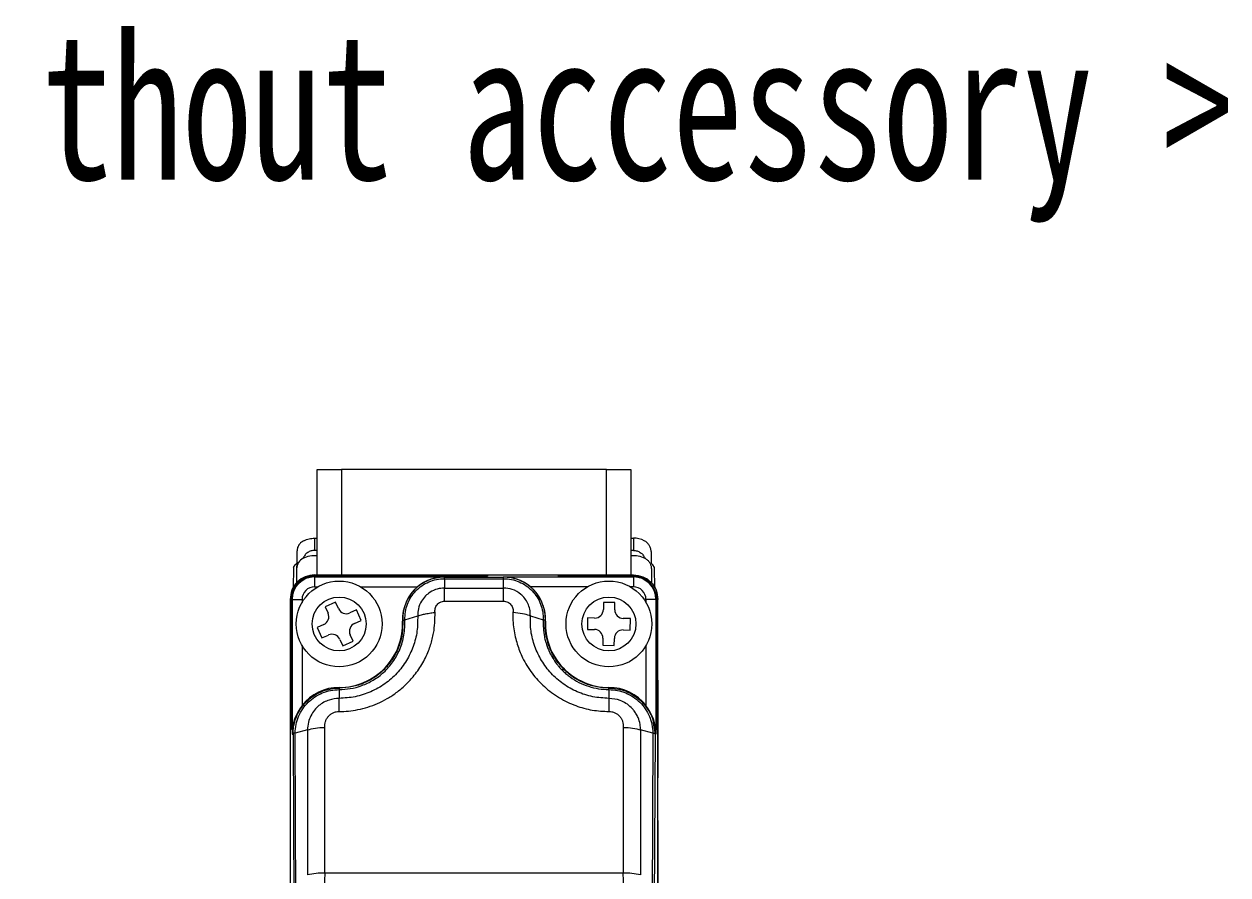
# Model space of a CAD drawing. Header units: inches. Extents: x 0.2 to 16.3, y 0.2 to 11.5.
# Drawn here: x 1.499 to 3.432, y 3.883 to 5.25 of the extents above; entities that cross this region are included whole.
import ezdxf

# ---------------------------------------------------------------- set-up
doc = ezdxf.new("R2010")
doc.units = ezdxf.units.IN
doc.header["$MEASUREMENT"] = 0
doc.linetypes.add('CENTERX2', pattern=[0.8, 0.5, -0.1, 0.1, -0.1])
doc.layers.add('CENTER_LINE', color=7, linetype='CENTERX2')
doc.styles.add('SLDTEXTSTYLE0', font='TXT', dxfattribs={"width": 0.7})

msp = doc.modelspace()

# ---------------------------------------------------------------- linework, layer by layer
at = {"color": 7, "linetype": 'Continuous', "lineweight": 18}
for p, q in [((1.9694, 4.365), (1.9694, 4.5343)), ((2.0087, 4.5343), (2.0087, 4.365)), ((2.4339, 4.5343), (2.0087, 4.5343)), ((2.4339, 4.365), (2.4339, 4.5343)), ((2.4733, 4.5343), (2.4733, 4.365)), ((1.9654, 4.4241), (1.9654, 4.4044)), ((1.9654, 4.4241), (1.9694, 4.4241)), ((2.4733, 4.4241), (2.4772, 4.4241)), ((2.4772, 4.4241), (2.4772, 4.4044)), ((1.9694, 4.4044), (1.9654, 4.4044)), ((2.4772, 4.4044), (2.4733, 4.4044)), ((1.9313, 4.3768), (1.931, 4.3437)), ((1.9365, 4.3749), (1.9361, 4.3513)), ((1.9367, 4.3847), (1.9365, 4.3749)), ((1.9393, 4.3847), (1.9367, 4.3847)), ((2.5061, 4.3749), (2.5065, 4.3513)), ((2.5116, 4.3437), (2.5113, 4.3768)), ((1.9654, 4.365), (2.0835, 4.365)), ((2.0894, 4.3641), (1.9654, 4.3641)), ((1.9654, 4.3631), (1.9654, 4.3618)), ((2.243, 4.3631), (1.9654, 4.3631)), ((1.9654, 4.3618), (2.1739, 4.3618)), ((1.9654, 4.3618), (1.9654, 4.3458)), ((2.0835, 4.3641), (2.0835, 4.365)), ((2.0835, 4.365), (2.3473, 4.365)), ((2.0894, 4.3644), (2.0894, 4.3641)), ((2.243, 4.3644), (2.0894, 4.3644)), ((2.1739, 4.3614), (2.1739, 4.3618)), ((2.1739, 4.3614), (2.2687, 4.3614)), ((2.1739, 4.359), (2.1739, 4.344)), ((2.1739, 4.359), (2.2687, 4.359)), ((2.243, 4.3647), (2.243, 4.3631)), ((2.3571, 4.3647), (2.243, 4.3647)), ((2.2687, 4.3614), (2.2687, 4.3618)), ((2.2687, 4.3618), (2.4772, 4.3618)), ((2.2687, 4.344), (2.2687, 4.359)), ((2.3473, 4.365), (2.3473, 4.3647)), ((2.3473, 4.365), (2.4772, 4.365)), ((2.3571, 4.3631), (2.3571, 4.3647)), ((2.4772, 4.3632), (2.3571, 4.3632)), ((2.3571, 4.3631), (2.4772, 4.3631)), ((2.4772, 4.3631), (2.4772, 4.3618)), ((2.4772, 4.3618), (2.4772, 4.3458)), ((1.9654, 4.3458), (1.9701, 4.3458)), ((2.0395, 4.3458), (2.1306, 4.3458)), ((2.1739, 4.344), (2.2687, 4.344)), ((2.4032, 4.3458), (2.312, 4.3458)), ((2.4772, 4.3458), (2.4726, 4.3458)), ((1.926, 4.3257), (1.926, 4.2115)), ((1.927, 4.2018), (1.927, 4.3257)), ((1.928, 4.1169), (1.928, 4.3257)), ((1.928, 4.3257), (1.9292, 4.3257)), ((1.9292, 4.3257), (1.9292, 4.1091)), ((1.9292, 4.3257), (1.9453, 4.3257)), ((1.9453, 4.3257), (1.9453, 4.321)), ((1.9991, 4.3215), (1.9823, 4.314)), ((1.9823, 4.314), (1.987, 4.3035)), ((2.0038, 4.311), (1.9991, 4.3215)), ((2.1738, 4.323), (2.2688, 4.323)), ((2.4292, 4.3209), (2.429, 4.3094)), ((2.4476, 4.3206), (2.4292, 4.3209)), ((2.4474, 4.3091), (2.4476, 4.3206)), ((2.5134, 4.3257), (2.4974, 4.3257)), ((2.4974, 4.3257), (2.4974, 4.321)), ((2.5134, 4.3257), (2.5134, 4.1091)), ((2.5147, 4.3257), (2.5134, 4.3257)), ((2.5147, 4.1169), (2.5147, 4.3257)), ((2.5148, 4.1939), (2.5148, 4.3257)), ((2.5166, 4.1958), (2.5166, 4.3257)), ((2.0325, 4.3088), (2.022, 4.3041)), ((2.0295, 4.2873), (2.04, 4.292)), ((2.04, 4.292), (2.0325, 4.3088)), ((2.1066, 4.291), (2.1068, 4.2911)), ((2.1068, 4.2942), (2.1068, 4.2911)), ((2.1068, 4.2911), (2.107, 4.2863)), ((2.1103, 4.2931), (2.1309, 4.2994)), ((2.3118, 4.2994), (2.3324, 4.2931)), ((2.3358, 4.2911), (2.3361, 4.291)), ((2.4035, 4.296), (2.4033, 4.2776)), ((2.415, 4.2958), (2.4035, 4.296)), ((2.4724, 4.295), (2.461, 4.2951)), ((2.4722, 4.2766), (2.4724, 4.295)), ((1.9801, 4.2853), (1.9696, 4.2806)), ((1.9696, 4.2806), (1.9771, 4.2638)), ((2.4033, 4.2776), (2.4148, 4.2775)), ((2.4607, 4.2768), (2.4722, 4.2766)), ((1.9771, 4.2638), (1.9876, 4.2685)), ((2.0058, 4.2616), (2.0105, 4.2511)), ((2.0105, 4.2511), (2.0272, 4.2586)), ((2.0272, 4.2586), (2.0225, 4.2691)), ((2.4283, 4.2635), (2.4281, 4.252)), ((2.4465, 4.2517), (2.4467, 4.2632)), ((1.9453, 4.2516), (1.9453, 4.1552)), ((2.4281, 4.252), (2.4465, 4.2517)), ((2.4974, 4.2516), (2.4974, 4.1552)), ((1.926, 4.2115), (1.927, 4.2115)), ((1.926, 4.2115), (1.926, 3.7745)), ((1.9268, 4.1169), (1.9268, 4.2018)), ((1.927, 4.2018), (1.9268, 4.2018)), ((2.5148, 4.1958), (2.5166, 4.1958)), ((2.5166, 4.1958), (2.5166, 4.0394)), ((2.0048, 4.1834), (2.0048, 4.1844)), ((2.0048, 4.181), (2.0048, 4.1668)), ((2.4379, 4.1844), (2.4379, 4.1834)), ((2.4379, 4.181), (2.4379, 4.1668)), ((2.5158, 4.1939), (2.5148, 4.1939)), ((2.5158, 4.1169), (2.5158, 4.1939)), ((1.9817, 3.8863), (1.9817, 4.1203)), ((2.4609, 4.1203), (2.4609, 3.8863)), ((1.9264, 3.3808), (1.9264, 4.1169)), ((1.928, 4.1169), (1.9264, 4.1169)), ((1.9292, 4.1091), (1.9307, 4.1091)), ((1.9307, 4.1091), (1.9322, 3.792)), ((1.9539, 4.1163), (1.9341, 4.1112)), ((1.9356, 3.7942), (1.9341, 4.1112)), ((1.9539, 4.1163), (1.9539, 3.8833)), ((2.4888, 4.1163), (2.4888, 3.8833)), ((2.5085, 4.1112), (2.4888, 4.1163)), ((2.5085, 4.1112), (2.507, 3.7942)), ((2.512, 4.1091), (2.5105, 3.792)), ((2.5134, 4.1091), (2.512, 4.1091)), ((2.5164, 4.1169), (2.5147, 4.1169)), ((2.5164, 4.0394), (2.5164, 4.1169)), ((2.5164, 4.0394), (2.5166, 4.0394)), ((2.5166, 3.9709), (2.5166, 4.0394)), ((2.5166, 3.9709), (2.5164, 3.9709)), ((2.5164, 3.3808), (2.5164, 3.9709)), ((2.5166, 3.9709), (2.5166, 3.7745)), ((2.4609, 3.8863), (1.9817, 3.8863))]:
    msp.add_line(p, q, dxfattribs=at)
at = {"color": 8, "linetype": 'Continuous', "lineweight": 18}
for p, q in [((2.4772, 4.3631), (2.4772, 4.3632)), ((1.928, 4.3256), (1.927, 4.3257)), ((2.5092, 4.1269), (2.512, 4.1091))]:
    msp.add_line(p, q, dxfattribs=at)
at = {"color": 7, "linetype": 'Continuous', "lineweight": 18, "flags": 128}
for points in [[(1.9313, 4.3768), (1.9342, 4.3811), (1.9367, 4.3841)], [(2.5113, 4.3768), (2.5085, 4.3811), (2.506, 4.3841)]]:
    msp.add_lwpolyline(points, dxfattribs=at)
at = {"color": 7, "linetype": 'Continuous', "lineweight": 18}
for centre, radius in [((2.0048, 4.2863), 0.0689), ((2.4379, 4.2863), 0.0689), ((2.0048, 4.2863), 0.0433), ((2.4379, 4.2863), 0.0433)]:
    msp.add_circle(centre, radius, dxfattribs=at)
for centre, radius, start, end in [((2.4772, 4.3847), 0.0394, 63.6986, 90), ((1.9562, 4.3746), 0.0197, 117.8883, 179), ((1.9654, 4.3257), 0.0374, 90, 180), ((1.9654, 4.3257), 0.0362, 90, 180), ((2.4772, 4.3257), 0.0374, 0, 90), ((2.4772, 4.3257), 0.0362, 0, 90), ((1.9654, 4.3257), 0.0202, 90, 180), ((2.1739, 4.2942), 0.0674, 129.9741, 182.6659), ((2.2687, 4.2942), 0.0674, 357.3341, 50.0259), ((2.4772, 4.3257), 0.0202, 0, 90), ((2.0164, 4.3166), 0.0138, 204.1047, 294.1047), ((1.9744, 4.2979), 0.0138, 294.1047, 24.1047), ((2.0048, 4.2863), 0.1019, 270, 2.6659), ((2.4379, 4.2863), 0.1019, 177.3341, 270), ((2.4152, 4.3096), 0.0138, 269.1229, 359.1229), ((2.4612, 4.3089), 0.0138, 179.1229, 269.1229), ((2.0351, 4.2747), 0.0138, 114.1047, 204.1047), ((2.4145, 4.2637), 0.0138, 359.1229, 89.1229), ((2.4605, 4.263), 0.0138, 89.1229, 179.1229), ((1.9932, 4.256), 0.0138, 24.1047, 114.1047), ((2.0048, 4.1091), 0.0753, 90, 142.2583), ((2.4379, 4.1091), 0.0753, 37.7417, 90), ((1.9801, 3.7697), 0.1165, 89.2196, 103.0186), ((2.4625, 3.7697), 0.1165, 76.9814, 90.7804)]:
    msp.add_arc(centre, radius, start, end, dxfattribs=at)
for centre, major_axis, start_param, end_param in [((2.1739, 4.2953), (0, 0.0665), 0, 0.708773), ((2.2687, 4.2953), (0, 0.0665), 5.574412, 6.283185), ((2.0035, 4.1091), (0.0743, 0), 2.472305, 3.141593), ((2.4391, 4.1091), (0.0743, 0), 0, 0.669288)]:
    msp.add_ellipse(centre, major_axis=major_axis, ratio=0.999853, start_param=start_param, end_param=end_param, dxfattribs=at)
for points in [[(1.9694, 4.5343), (1.9699, 4.5343), (1.9711, 4.5343), (1.9802, 4.5343), (1.9932, 4.5343), (2.0036, 4.5343), (2.0087, 4.5343)], [(2.4339, 4.5343), (2.4391, 4.5343), (2.4494, 4.5343), (2.4624, 4.5343), (2.4715, 4.5343), (2.4727, 4.5343), (2.4733, 4.5343)], [(1.948, 4.42), (1.9508, 4.4212), (1.9563, 4.4236), (1.9624, 4.4239), (1.9654, 4.4241)], [(1.947, 4.392), (1.9506, 4.3935), (1.9577, 4.3966), (1.9655, 4.3964), (1.9694, 4.3963)], [(2.4733, 4.3963), (2.4772, 4.3964), (2.4849, 4.3966), (2.4921, 4.3935), (2.4956, 4.392)], [(2.4956, 4.392), (2.4971, 4.391), (2.5001, 4.3892), (2.5034, 4.385), (2.5056, 4.3802), (2.5059, 4.3767), (2.5061, 4.3749)], [(1.9654, 4.365), (1.9603, 4.3645), (1.9499, 4.3633), (1.9369, 4.3542), (1.9278, 4.3411), (1.9266, 4.3308), (1.926, 4.3257)], [(2.1739, 4.359), (2.1739, 4.3597), (2.1739, 4.361), (2.1739, 4.3613), (2.1739, 4.3614)], [(2.2687, 4.359), (2.2687, 4.3597), (2.2687, 4.361), (2.2687, 4.3613), (2.2687, 4.3614)], [(2.4772, 4.365), (2.4824, 4.3645), (2.4927, 4.3633), (2.5057, 4.3542), (2.5148, 4.3411), (2.516, 4.3308), (2.5166, 4.3257)], [(2.1738, 4.323), (2.1738, 4.327), (2.1738, 4.3352), (2.1739, 4.3411), (2.1739, 4.344)], [(2.2688, 4.323), (2.2688, 4.327), (2.2688, 4.3352), (2.2688, 4.3411), (2.2687, 4.344)]]:
    msp.add_open_spline(points, degree=3, dxfattribs=at)
for points, knots in [([(1.948, 4.42), (1.9462, 4.419), (1.9427, 4.4168), (1.9391, 4.4119), (1.9373, 4.407), (1.9371, 4.4039), (1.937, 4.4027)], [0, 0, 0, 0, 0.270501, 0.540639, 0.820445, 1, 1, 1, 1]), ([(2.5056, 4.4027), (2.5055, 4.4045), (2.5051, 4.4081), (2.5027, 4.413), (2.4993, 4.4173), (2.4962, 4.4191), (2.4947, 4.42)], [0, 0, 0, 0, 0.268331, 0.522065, 0.764688, 1, 1, 1, 1]), ([(1.937, 4.4027), (1.9369, 4.3986), (1.9368, 4.3928), (1.9367, 4.3865), (1.9367, 4.3847)], [0, 0, 0, 0, 0.7156992, 1, 1, 1, 1]), ([(1.9654, 4.4044), (1.9635, 4.4042), (1.9595, 4.4039), (1.9542, 4.4012), (1.9497, 4.3973), (1.948, 4.3938), (1.9471, 4.392)], [0, 0, 0, 0, 0.249883, 0.499844, 0.749883, 1, 1, 1, 1]), ([(2.4772, 4.4044), (2.4792, 4.4042), (2.4831, 4.4039), (2.4884, 4.4012), (2.4929, 4.3973), (2.4947, 4.3938), (2.4956, 4.392)], [0, 0, 0, 0, 0.249826, 0.499768, 0.749826, 1, 1, 1, 1]), ([(2.5056, 4.4027), (2.5057, 4.3997), (2.5058, 4.394), (2.5059, 4.3877), (2.5059, 4.3847)], [0, 0, 0, 0, 0.523313, 1, 1, 1, 1]), ([(1.927, 4.3257), (1.9271, 4.3278), (1.9273, 4.3321), (1.929, 4.3384), (1.9317, 4.3443), (1.9353, 4.3497), (1.9397, 4.3545), (1.9449, 4.3583), (1.9507, 4.3613), (1.9562, 4.3631), (1.9612, 4.3639), (1.964, 4.364), (1.9654, 4.3641)], [0, 0, 0, 0, 0.105848, 0.214764, 0.320612, 0.42953, 0.535368, 0.644276, 0.750111, 0.859015, 0.929075, 1, 1, 1, 1]), ([(2.1739, 4.3614), (2.1694, 4.3612), (2.1613, 4.3607), (2.1497, 4.3572), (2.1389, 4.352), (2.129, 4.3447), (2.1208, 4.3359), (2.1155, 4.3277), (2.1122, 4.3209), (2.1104, 4.3161), (2.1089, 4.3112), (2.1082, 4.3079), (2.1078, 4.306)], [0, 0, 0, 0, 0.142847, 0.258112, 0.385624, 0.525517, 0.647431, 0.772458, 0.835884, 0.890558, 0.936484, 1, 1, 1, 1]), ([(2.1103, 4.2931), (2.1104, 4.2973), (2.1106, 4.3058), (2.114, 4.3182), (2.1197, 4.3296), (2.1277, 4.3397), (2.1374, 4.3481), (2.1487, 4.3542), (2.161, 4.3582), (2.1696, 4.3587), (2.1739, 4.359)], [0, 0, 0, 0, 0.125187, 0.249946, 0.374696, 0.499673, 0.624667, 0.749543, 0.8745, 1, 1, 1, 1]), ([(2.3347, 4.3071), (2.3345, 4.3076), (2.3339, 4.3109), (2.3321, 4.317), (2.3283, 4.3259), (2.3224, 4.3353), (2.3139, 4.3445), (2.304, 4.3519), (2.2927, 4.3574), (2.2809, 4.3608), (2.2728, 4.3612), (2.2687, 4.3614)], [0, 0, 0, 0, 0.019675, 0.108736, 0.204268, 0.336279, 0.465244, 0.606438, 0.736597, 0.869375, 1, 1, 1, 1]), ([(2.2687, 4.359), (2.273, 4.3587), (2.2816, 4.3582), (2.2939, 4.3542), (2.3052, 4.3481), (2.315, 4.3397), (2.3229, 4.3296), (2.3286, 4.3182), (2.3321, 4.3058), (2.3323, 4.2973), (2.3324, 4.2931)], [0, 0, 0, 0, 0.125449, 0.250399, 0.375304, 0.500371, 0.625369, 0.750133, 0.874874, 1, 1, 1, 1]), ([(2.4772, 4.3632), (2.4816, 4.3631), (2.4863, 4.3631), (2.4902, 4.3608), (2.4905, 4.3606)], [0, 0, 0, 0, 0.926341, 1, 1, 1, 1]), ([(2.1739, 4.344), (2.17, 4.3437), (2.1618, 4.343), (2.1514, 4.3381), (2.1429, 4.3313), (2.1361, 4.3225), (2.1314, 4.3115), (2.131, 4.3032), (2.1309, 4.2994)], [0, 0, 0, 0, 0.167736, 0.352143, 0.487172, 0.638974, 0.831837, 1, 1, 1, 1]), ([(2.3118, 4.2994), (2.3116, 4.3029), (2.3114, 4.3098), (2.308, 4.3194), (2.303, 4.3275), (2.2951, 4.3358), (2.2835, 4.3426), (2.2734, 4.3436), (2.2687, 4.344)], [0, 0, 0, 0, 0.1558575, 0.3009533, 0.4379236, 0.5671246, 0.799357, 1, 1, 1, 1]), ([(2.5121, 4.3381), (2.5128, 4.3368), (2.5146, 4.3328), (2.5147, 4.3285), (2.5148, 4.3257)], [0, 0, 0, 0, 0.355199, 1, 1, 1, 1]), ([(2.1588, 4.3048), (2.1587, 4.3058), (2.1584, 4.308), (2.159, 4.3112), (2.1601, 4.3144), (2.1619, 4.3173), (2.1643, 4.3197), (2.1672, 4.3215), (2.1704, 4.3227), (2.1727, 4.3229), (2.1738, 4.323)], [0, 0, 0, 0, 0.11782, 0.242931, 0.371062, 0.499161, 0.624773, 0.752597, 0.87771, 1, 1, 1, 1]), ([(2.2688, 4.323), (2.2699, 4.3229), (2.2722, 4.3227), (2.2754, 4.3215), (2.2783, 4.3197), (2.2807, 4.3173), (2.2825, 4.3144), (2.2837, 4.3112), (2.2842, 4.308), (2.2839, 4.3058), (2.2838, 4.3048)], [0, 0, 0, 0, 0.120683, 0.247152, 0.372056, 0.500257, 0.625655, 0.756459, 0.880216, 1, 1, 1, 1]), ([(2.0046, 4.1458), (2.0097, 4.1459), (2.0199, 4.1461), (2.0354, 4.1486), (2.051, 4.1526), (2.0667, 4.1585), (2.0821, 4.1661), (2.0945, 4.1742), (2.1039, 4.1817), (2.1109, 4.1878), (2.1174, 4.1944), (2.1242, 4.2022), (2.1311, 4.2111), (2.1377, 4.2213), (2.1435, 4.232), (2.148, 4.2425), (2.1516, 4.2525), (2.1544, 4.262), (2.1583, 4.2793), (2.1586, 4.2937), (2.1588, 4.3048)], [0, 0, 0, 0, 0.06023, 0.121537, 0.18655, 0.252297, 0.322644, 0.39284, 0.430167, 0.467563, 0.505168, 0.543119, 0.592798, 0.642253, 0.69179, 0.741714, 0.782226, 0.822689, 0.863257, 1, 1, 1, 1]), ([(2.1309, 4.2994), (2.1308, 4.2911), (2.1308, 4.2744), (2.1243, 4.25), (2.1135, 4.2271), (2.098, 4.2066), (2.0786, 4.1895), (2.0559, 4.1768), (2.0309, 4.1683), (2.0135, 4.1673), (2.0048, 4.1668)], [0, 0, 0, 0, 0.123584, 0.248726, 0.373798, 0.499207, 0.624438, 0.749796, 0.875432, 1, 1, 1, 1]), ([(2.0048, 4.181), (2.0108, 4.1813), (2.0232, 4.1819), (2.0418, 4.187), (2.0602, 4.1958), (2.0772, 4.2086), (2.0919, 4.2253), (2.103, 4.2455), (2.1101, 4.2686), (2.1102, 4.2848), (2.1103, 4.2931)], [0, 0, 0, 0, 0.10102, 0.209221, 0.324285, 0.446028, 0.574634, 0.7099, 0.851901, 1, 1, 1, 1]), ([(2.1068, 4.2911), (2.1069, 4.2912), (2.107, 4.2916), (2.1077, 4.2921), (2.1088, 4.2927), (2.1098, 4.2929), (2.1103, 4.2931)], [0, 0, 0, 0, 0.247686, 0.500027, 0.752355, 1, 1, 1, 1]), ([(2.1309, 4.2994), (2.1316, 4.2996), (2.1335, 4.3002), (2.1376, 4.3014), (2.1439, 4.3027), (2.1514, 4.304), (2.1566, 4.3046), (2.1588, 4.3048)], [0, 0, 0, 0, 0.102747, 0.250574, 0.500307, 0.782826, 1, 1, 1, 1]), ([(2.2838, 4.3048), (2.2837, 4.3004), (2.2836, 4.2917), (2.2849, 4.2785), (2.2873, 4.2659), (2.2905, 4.254), (2.2944, 4.2429), (2.3015, 4.2268), (2.3137, 4.2067), (2.3338, 4.1848), (2.3577, 4.1671), (2.384, 4.1547), (2.4109, 4.147), (2.429, 4.1462), (2.438, 4.1458)], [0, 0, 0, 0, 0.053711, 0.107932, 0.163078, 0.211631, 0.259904, 0.30816, 0.427352, 0.546008, 0.668001, 0.784319, 0.893243, 1, 1, 1, 1]), ([(2.3118, 4.2994), (2.3114, 4.2995), (2.3077, 4.3007), (2.2988, 4.303), (2.289, 4.3042), (2.2838, 4.3048)], [0, 0, 0, 0, 0.057383, 0.500719, 1, 1, 1, 1]), ([(2.4379, 4.1668), (2.4292, 4.1673), (2.4117, 4.1684), (2.3867, 4.1767), (2.364, 4.1895), (2.3446, 4.2066), (2.3291, 4.2271), (2.3183, 4.25), (2.3118, 4.2745), (2.3118, 4.2911), (2.3118, 4.2994)], [0, 0, 0, 0, 0.124691, 0.250146, 0.375426, 0.500837, 0.625995, 0.751307, 0.876449, 1, 1, 1, 1]), ([(2.3324, 4.2931), (2.3324, 4.2838), (2.3325, 4.2722), (2.3359, 4.2586), (2.338, 4.2518), (2.3406, 4.2451), (2.3457, 4.2342), (2.3522, 4.2242), (2.3598, 4.2153), (2.3645, 4.2105), (2.3698, 4.2057), (2.3779, 4.1993), (2.3895, 4.1922), (2.405, 4.1858), (2.4212, 4.1817), (2.4323, 4.1812), (2.4379, 4.181)], [0, 0, 0, 0, 0.165177, 0.207303, 0.24968, 0.29228, 0.335091, 0.463029, 0.500141, 0.539297, 0.580503, 0.623736, 0.718642, 0.813068, 0.906929, 1, 1, 1, 1]), ([(2.3358, 4.2911), (2.3357, 4.2913), (2.3355, 4.2918), (2.3344, 4.2924), (2.3333, 4.2928), (2.3326, 4.293), (2.3324, 4.2931)], [0, 0, 0, 0, 0.375097, 0.670769, 0.878802, 1, 1, 1, 1]), ([(2.4379, 4.1834), (2.4306, 4.1839), (2.4163, 4.1847), (2.3961, 4.1916), (2.3778, 4.202), (2.3624, 4.2157), (2.3498, 4.2323), (2.343, 4.2467), (2.3394, 4.258), (2.3375, 4.2658), (2.3361, 4.2745), (2.3355, 4.2832), (2.3357, 4.2887), (2.3358, 4.2911)], [0, 0, 0, 0, 0.126288, 0.248653, 0.370072, 0.498016, 0.617462, 0.748423, 0.790106, 0.838307, 0.897747, 0.955185, 1, 1, 1, 1]), ([(2.107, 4.2863), (2.1067, 4.2798), (2.106, 4.2667), (2.1002, 4.2473), (2.0911, 4.2297), (2.0805, 4.2164), (2.0708, 4.2074), (2.0601, 4.1992), (2.0454, 4.1911), (2.0258, 4.1847), (2.0119, 4.1838), (2.0048, 4.1834)], [0, 0, 0, 0, 0.1257453, 0.2512301, 0.3847948, 0.5016554, 0.5674795, 0.631015, 0.7512634, 0.8721587, 1, 1, 1, 1]), ([(1.9329, 4.1269), (1.933, 4.1277), (1.9337, 4.1307), (1.9354, 4.1356), (1.938, 4.1417), (1.941, 4.1472), (1.9463, 4.1553), (1.9531, 4.1629), (1.9615, 4.1696), (1.9709, 4.1756), (1.9852, 4.1819), (1.998, 4.1829), (2.0048, 4.1834)], [0, 0, 0, 0, 0.02347, 0.093402, 0.160446, 0.224604, 0.285873, 0.454729, 0.534392, 0.610797, 0.79475, 1, 1, 1, 1]), ([(1.9341, 4.1112), (1.9344, 4.1158), (1.9351, 4.1249), (1.9393, 4.138), (1.9459, 4.1501), (1.9547, 4.1608), (1.9654, 4.1695), (1.9776, 4.176), (1.9909, 4.1802), (2.0002, 4.1807), (2.0048, 4.181)], [0, 0, 0, 0, 0.125092, 0.249779, 0.374496, 0.499382, 0.624389, 0.74933, 0.874457, 1, 1, 1, 1]), ([(2.0048, 4.1834), (2.0048, 4.1833), (2.0048, 4.183), (2.0048, 4.1817), (2.0048, 4.181)], [0, 0, 0, 0, 0.497258, 1, 1, 1, 1]), ([(2.4379, 4.181), (2.4379, 4.1817), (2.4379, 4.183), (2.4379, 4.1833), (2.4379, 4.1834)], [0, 0, 0, 0, 0.5027423, 1, 1, 1, 1]), ([(2.4379, 4.1834), (2.4449, 4.1828), (2.4596, 4.1816), (2.4777, 4.1727), (2.4915, 4.1613), (2.5014, 4.1483), (2.508, 4.1364), (2.509, 4.1286), (2.5092, 4.1269)], [0, 0, 0, 0, 0.213112, 0.447815, 0.598568, 0.757367, 0.948269, 1, 1, 1, 1]), ([(2.4379, 4.181), (2.4425, 4.1807), (2.4517, 4.1802), (2.465, 4.176), (2.4772, 4.1696), (2.4879, 4.1608), (2.4967, 4.1502), (2.5033, 4.1381), (2.5076, 4.125), (2.5082, 4.1158), (2.5085, 4.1112)], [0, 0, 0, 0, 0.125362, 0.250249, 0.3751, 0.50004, 0.624975, 0.749787, 0.874671, 1, 1, 1, 1]), ([(2.0048, 4.1668), (1.9993, 4.1663), (1.9876, 4.1652), (1.9741, 4.1574), (1.9648, 4.148), (1.959, 4.1389), (1.9548, 4.1282), (1.9542, 4.1204), (1.9539, 4.1163)], [0, 0, 0, 0, 0.20459, 0.437673, 0.566426, 0.702382, 0.846176, 1, 1, 1, 1]), ([(2.0046, 4.1458), (2.0046, 4.1499), (2.0047, 4.158), (2.0048, 4.1639), (2.0048, 4.1668)], [0, 0, 0, 0, 0.497276, 1, 1, 1, 1]), ([(2.4379, 4.1668), (2.4379, 4.1639), (2.4379, 4.158), (2.438, 4.1499), (2.438, 4.1458)], [0, 0, 0, 0, 0.502722, 1, 1, 1, 1]), ([(2.4888, 4.1163), (2.4886, 4.1193), (2.4882, 4.126), (2.4854, 4.1348), (2.4815, 4.1423), (2.4778, 4.1477), (2.4726, 4.1534), (2.4657, 4.1589), (2.4538, 4.1652), (2.4441, 4.1662), (2.4379, 4.1668)], [0, 0, 0, 0, 0.112175, 0.256584, 0.349315, 0.431694, 0.503823, 0.639155, 0.7666, 1, 1, 1, 1]), ([(1.9817, 4.1203), (1.9818, 4.1235), (1.9819, 4.1282), (1.9846, 4.1341), (1.9873, 4.138), (1.9909, 4.1413), (1.9952, 4.1438), (1.9998, 4.1455), (2.003, 4.1457), (2.0046, 4.1458)], [0, 0, 0, 0, 0.245572, 0.373218, 0.499285, 0.625401, 0.751777, 0.877837, 1, 1, 1, 1]), ([(2.438, 4.1458), (2.4396, 4.1457), (2.4428, 4.1455), (2.4475, 4.1438), (2.4517, 4.1414), (2.4553, 4.138), (2.4581, 4.1341), (2.4607, 4.1282), (2.4608, 4.1235), (2.4609, 4.1203)], [0, 0, 0, 0, 0.1217842, 0.248137, 0.3738725, 0.5005869, 0.6260295, 0.7538306, 1, 1, 1, 1]), ([(1.9539, 4.1163), (1.9579, 4.1173), (1.9661, 4.1193), (1.9765, 4.12), (1.9817, 4.1203)], [0, 0, 0, 0, 0.5004353, 1, 1, 1, 1]), ([(2.4609, 4.1203), (2.4661, 4.12), (2.4765, 4.1193), (2.4847, 4.1173), (2.4888, 4.1163)], [0, 0, 0, 0, 0.49864, 1, 1, 1, 1]), ([(1.9341, 4.1112), (1.9338, 4.1112), (1.9327, 4.1109), (1.9316, 4.1106), (1.9308, 4.1101), (1.9307, 4.1094), (1.9307, 4.1091)], [0, 0, 0, 0, 0.183981, 0.49927, 0.753248, 1, 1, 1, 1]), ([(2.5085, 4.1112), (2.509, 4.1111), (2.51, 4.1108), (2.5111, 4.1106), (2.5117, 4.1101), (2.5119, 4.1094), (2.512, 4.1092), (2.512, 4.1091)], [0, 0, 0, 0, 0.249886, 0.499926, 0.747959, 0.907794, 1, 1, 1, 1]), ([(1.9817, 3.8863), (1.9814, 3.8752), (1.9807, 3.8529), (1.9764, 3.8304), (1.9742, 3.819)], [0, 0, 0, 0, 0.495576, 1, 1, 1, 1]), ([(2.4684, 3.819), (2.4662, 3.8304), (2.4619, 3.8529), (2.4612, 3.8752), (2.4609, 3.8863)], [0, 0, 0, 0, 0.504417, 1, 1, 1, 1])]:
    msp.add_open_spline(points, degree=3, knots=knots, dxfattribs=at)
at = {"color": 8, "linetype": 'Continuous', "lineweight": 18}
for points, knots in [([(2.1078, 4.306), (2.1075, 4.304), (2.1069, 4.3001), (2.1068, 4.2962), (2.1068, 4.2942)], [0, 0, 0, 0, 0.500083, 1, 1, 1, 1]), ([(2.3358, 4.2911), (2.3358, 4.292), (2.3359, 4.294), (2.3358, 4.2972), (2.3356, 4.3016), (2.335, 4.305), (2.3347, 4.3071)], [0, 0, 0, 0, 0.169841, 0.371616, 0.605331, 1, 1, 1, 1]), ([(1.9307, 4.1091), (1.9307, 4.1091), (1.9307, 4.1092), (1.9307, 4.1094), (1.9307, 4.1103), (1.9307, 4.1134), (1.9311, 4.1179), (1.9319, 4.123), (1.9326, 4.1257), (1.9329, 4.1269)], [0, 0, 0, 0, 0.001179, 0.010687, 0.037296, 0.138282, 0.531234, 0.793632, 1, 1, 1, 1])]:
    msp.add_open_spline(points, degree=3, knots=knots, dxfattribs=at)

# ---------------------------------------------------------------- texts
at = {"layer": 'CENTER_LINE', "insert": (1.0779, 5.2361), "char_height": 0.23622, "attachment_point": 1, "style": 'SLDTEXTSTYLE0'}
msp.add_mtext('< Without accessory >', dxfattribs=at)

doc.saveas('drawing.dxf')
